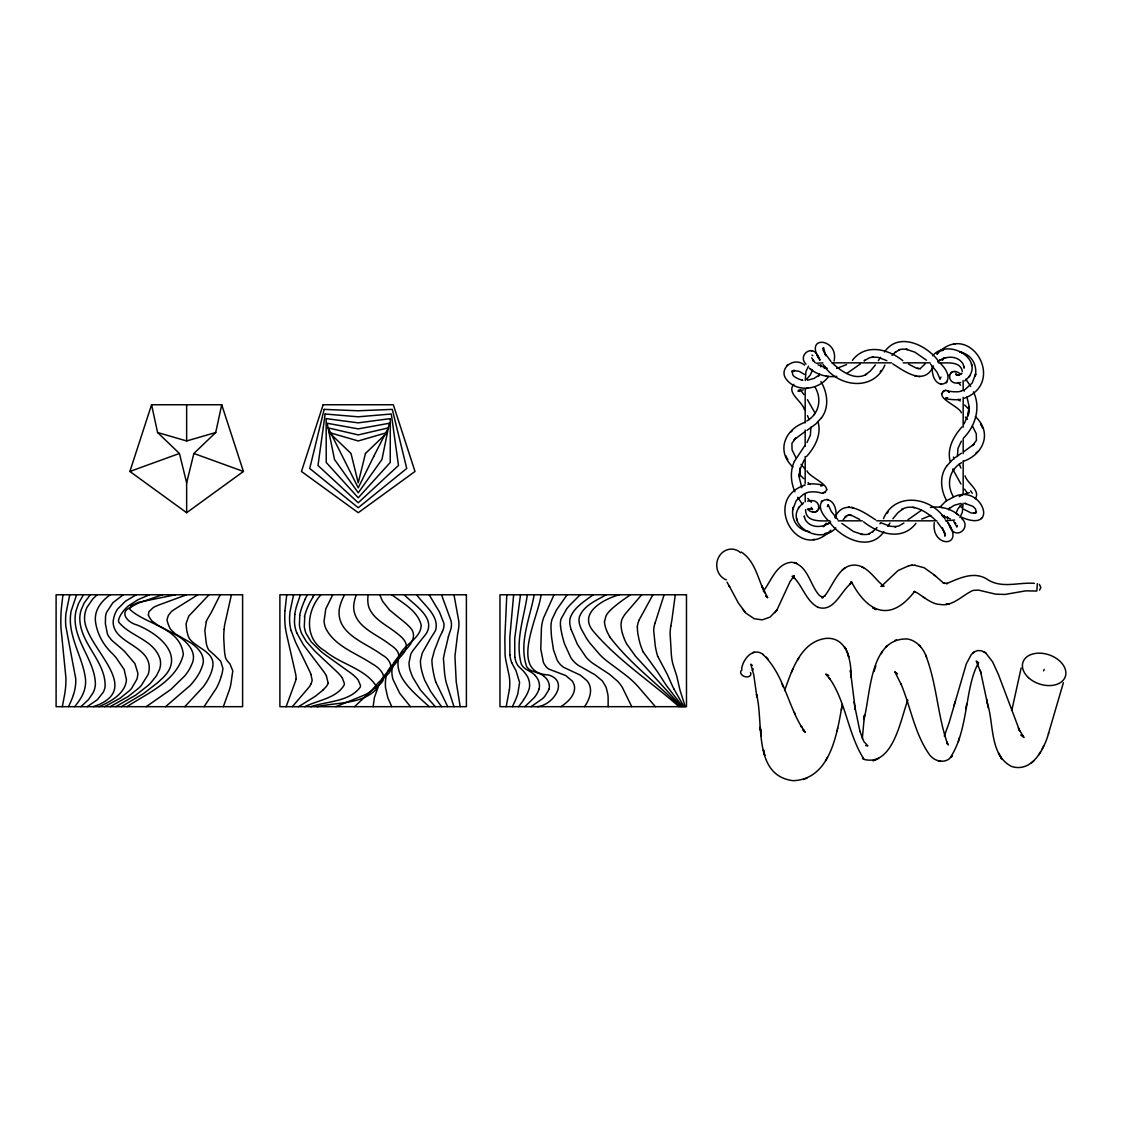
<?xml version="1.0" encoding="UTF-8"?>
<svg xmlns="http://www.w3.org/2000/svg" width="1122" height="1122" viewBox="0 0 1122 1122"><rect width="100%" height="100%" fill="white"/><g stroke="black" fill="none" stroke-linecap="round" stroke-linejoin="round"><path stroke-width="1.5" d="M834.067 361.003C839.2 338.241 803.086 334.384 819.733 359.938M934.275 522.67C930.965 548.448 966.673 547.887 947.052 521.506M637.38 626.932L637.38 627.394A45.301 45.301 0 0 0 637.969 634.309L639.091 639.778A64.585 64.585 0 0 0 643.271 652.163M604.646 621.181L605.936 616.104A18.148 18.148 0 0 1 607.815 613.089L608.98 611.686A41.36 41.36 0 0 1 612.528 608.236L613.804 607.128A144.64 144.64 0 0 1 623.439 599.653L630.522 594.772M608.152 706.678L608.124 697.351A58.372 58.372 0 0 0 607.787 694.055L606.118 687.253L602.78 681.573A24.375 24.375 0 0 0 601.841 680.465L594.926 674.729L578.167 665.276A28.162 28.162 0 0 1 572.136 659.498A35.062 35.062 0 0 1 570.789 657.618L564.492 643.79A108.722 108.722 0 0 1 561.154 630.424L560.986 629.47A52.664 52.664 0 0 1 560.565 626.651M805.231 380.484L805.975 371.396L808.471 366.137M963.111 503.189L962.367 512.277L959.871 517.537M373.149 706.678L374.369 697.604L378.703 685.542A54.712 54.712 0 0 1 381.101 680.717C385.688 669.035 410.975 658.726 391.438 645.627A85.917 85.917 0 0 0 389.068 643.874C375.898 633.692 354.496 626.763 353.654 607.367A30.224 30.224 0 0 1 354.342 601.476A42.341 42.341 0 0 1 356.375 594.772M820.855 366.908L820.827 364.65M947.487 516.765L947.501 519.023M964.064 368.311L963.896 366.515M506.807 594.772L504.844 637.913L505.068 654.519A51.472 51.472 0 0 0 505.84 660.269L509.248 676.314A47.811 47.811 0 0 1 509.388 689.735M932.228 366.487C931.218 395.575 961.68 384.145 940.418 363.43M807.349 509.22C820.463 520.384 824.263 496.695 807.616 501.155M960.993 374.453C947.781 363.248 944.247 387.09 960.727 382.518M284.96 610.634L286.741 594.772M961.316 412.798C959.843 406.304 931.737 396.823 945.706 390.33C951.161 392.209 959.815 392.153 961.063 391.031M862.299 738.669L864.487 715.121L863.954 719.567M1037.373 583.608L1036.826 591.014L1025.62 590.873L1004.919 594.45L995.635 594.155L978.594 590.116L973.083 590.41C962.059 595.207 952.957 606.876 939.633 604.393C930.306 604.365 918.091 591.953 914.43 591.701L915.229 591.659C912.901 591.364 915.959 590.873 913.771 592.248L914.276 591.841C890.672 622.331 868.133 612.752 852.047 582.949L850.869 582.262L852.285 582.669L851.528 582.528M807.279 492.642C808.289 491.801 816.76 491.17 821.921 493.259C837.741 488.098 808.457 476.948 807.027 470.875M224.12 629.288L224.456 626.216A30.799 30.799 0 0 1 225.073 622.934L231.413 594.772M513.652 594.772L509.809 637.366L509.865 654.897M864.038 718.907C870.714 694.252 869.62 637.478 907.572 638.993C916.029 640.48 922.466 647.352 925.636 655.038C936.632 683.242 937.445 714.251 947.15 742.848L946.8 741.951L948.441 744.882L946.702 743.241M835.988 518.364C838.751 488.94 806.115 498.014 827.924 520.243M294.805 614.463L294.455 621.939A34.544 34.544 0 0 0 296.713 632.78M941.568 394.187L941.653 393.443M826.774 489.515L826.69 490.244M675.29 594.772L671.938 619.625A49.452 49.452 0 0 1 671.685 621.237L670.816 625.964M752.315 665.43L750.814 664.196L753.774 674.897L756.873 697.028L756.551 694.434C763.858 722.372 752.497 775.597 793.128 780.688C830.518 779.243 837.054 733.451 842.257 704.462M509.36 689.735L506.19 706.678M62.944 594.772L61.373 608.348A149.549 149.549 0 0 0 60.995 628.236L65.918 677.814A88.834 88.834 0 0 1 64.753 693.901L62.313 706.678M299.77 615.599L299.42 624.884A29.719 29.719 0 0 0 301.762 633.776L306.306 641.447L314.37 650.55A162.367 162.367 0 0 0 316.951 653.102L337.624 672.443A46.801 46.801 0 0 1 341.972 677.478M520.496 594.772L514.732 638.46L514.802 657.296M799.86 469.655L799.229 476.962L800.365 467.776L799.86 469.655L804.264 459.796M968.482 414.018L969.113 406.725L967.977 415.897L968.482 414.018L964.079 423.878M841.36 710.03L841.851 707.042M304.735 616.735L304.3 626.595A26.956 26.956 0 0 0 306.011 633.327L311.103 641.812L320.934 651.377A150.124 150.124 0 0 0 325.128 654.673L351.579 673.621A54.866 54.866 0 0 1 356.221 677.73L356.628 678.193A27.671 27.671 0 0 1 358.1 679.904L360.499 685.472A5.4 5.4 0 0 1 360.204 687.211C349.293 701.895 326.951 701.194 310.99 706.678M799.902 469.487L799.369 477.832L801.795 487.775M968.44 414.186L968.973 405.841L966.926 396.908M1011.918 709.889L1021.132 668.011M328.087 683.003L326.418 675.921M978.65 662.765C964.513 686.748 968.931 731.039 949.591 758.57C943.504 763.619 934.233 760.954 929.759 755.036C914.654 734.054 910.854 707.421 900.994 683.929L901.303 684.715L894.809 671.727L897.432 673.887L896.324 673.172M527.326 594.772C524.184 617.507 514.802 641.518 521.351 664.266A11.725 11.725 0 0 0 523.497 667.183A18.751 18.751 0 0 0 526.793 669.666L528.827 670.858A29.046 29.046 0 0 1 534.942 675.121M965.747 708.683L966.673 704.223M243.418 471.464L193.882 453.47L215.719 432.517L221.735 404.747L151.568 404.747L129.886 471.464L186.645 512.712L243.418 471.464L221.735 404.747M448.379 636.819L446.107 646.426A109.676 109.676 0 0 1 445.168 649.89L443.414 658.376L444.593 673.284A118.441 118.441 0 0 0 446.037 682.022L453.975 706.678M186.645 512.712L186.645 482.867L193.783 453.835M907.852 700.03C900.728 718.403 893.336 766.578 864.192 759.454C848.148 735.289 845.918 701.152 829.326 678.151L829.761 678.796L825.75 674.084L828.821 675.472M534.17 594.772C530.019 618.054 518.49 643.355 526.709 666.706A10.841 10.841 0 0 0 529.388 669.469A14.951 14.951 0 0 0 531.814 670.872L539.43 673.579A19.004 19.004 0 0 1 543.946 676.159M836.83 731.404L837.096 730.394M837.475 728.893L837.699 728.024M206.322 621.784L204.835 630.62L206.196 642.696A20.869 20.869 0 0 0 208.58 649.736L212.759 653.649A53.576 53.576 0 0 0 213.839 654.477L220.754 661.265L222.941 668.572A54.824 54.824 0 0 1 221.343 676.243M944.303 736.13L949.156 722.61L966.323 663.803L971.245 654.631L974.625 651.672L977.809 650.536L981.61 650.802L985.705 652.906L992.647 661.924L998.468 674.645L1019.646 730.773L1018.285 727.883M953.981 705.836L955.145 701.474M958.356 741.614L959.436 737.617M293.585 594.772L290.023 611.63A63.337 63.337 0 0 0 289.742 614.491A48.527 48.527 0 0 0 291.019 630.564M818.85 509.178L819.172 508.042M949.493 374.496L949.17 375.646M541 594.772C539.191 615.515 507.986 672.807 548.462 674.967C569.696 681.278 552.753 705.528 537.27 706.678M1063.376 682.723L1048.355 734.026M69.774 594.772L65.875 613.748A73.295 73.295 0 0 0 65.791 626.062L75.735 678.656A44.754 44.754 0 0 1 73.421 694.841M664.098 594.772L655.795 620.859A51.374 51.374 0 0 0 655.01 623.075M819.565 373.921L818.695 376.094M948.777 509.753L949.535 507.803M1043.642 670.858L1044.147 669.371M784.544 690.647C791.978 670.143 800.856 641.532 826.058 638.376C847.152 636.889 851.317 661.167 851.107 677.141L850.392 670.493L855.287 709.721L854.108 701.951M874.01 671.475L875.833 666.005M286.124 706.678L295.591 680.942A18.513 18.513 0 0 0 295.942 679.006M812.44 370.274L810.308 375.029L806.55 379.278M955.902 513.399L958.034 508.645L961.792 504.395M1048.691 733.073C1044.147 749.159 1032.002 772.946 1011.511 766.452C989.478 755.008 994.008 723.985 987.458 703.62M741.684 668.698C742.988 659.021 753.171 646.609 763.241 654.603M223.334 706.678L229.435 689.707A75.735 75.735 0 0 0 230.809 684.504L232.787 670.858L229.926 663.859A26.199 26.199 0 0 0 229.154 662.99L227.906 661.587A19.775 19.775 0 0 1 226.406 659.568L225.62 657.871A39.494 39.494 0 0 1 224.456 650.578L223.755 638.558A68.638 68.638 0 0 1 224.162 629.302M300.416 594.772L296.503 606.301A64.178 64.178 0 0 0 294.777 614.449M824.249 368.325L825.035 366.403M943.307 517.27L944.093 515.349M794.446 461.282C789.86 470.889 790.758 482.25 794.923 491.829M791.403 672.387L793.114 668.572M305.086 599.274L307.26 594.772M68.54 706.678L70.784 701.713A85.679 85.679 0 0 0 73.449 694.855M76.619 594.772L71.079 611.238A49.929 49.929 0 0 0 70.448 623.481C72.046 642.99 83.309 660.157 85.553 679.497A30.841 30.841 0 0 1 82.116 695.794A52.692 52.692 0 0 1 78.582 701.545L74.753 706.678M753.199 668.782L752.287 670.704M512.403 706.678L514.788 701.573A82.719 82.719 0 0 0 517.761 694.055L519.612 682.499L516.12 671.054A52.902 52.902 0 0 0 514.409 667.744L513.049 665.276A43.113 43.113 0 0 1 511.744 662.569M794.404 461.352L804.853 445.588M1041.889 749.51L1043.67 745.864M220.221 594.772L211.609 611.855A44.207 44.207 0 0 1 210.641 613.58L208.131 617.801A20.434 20.434 0 0 0 206.238 621.756M442.433 631.49L440.273 635.809A34.319 34.319 0 0 0 439.361 637.787L435.953 646.623A112.523 112.523 0 0 1 434.551 649.961L431.914 659.806A56.156 56.156 0 0 0 432.461 666.931L432.868 669.511A92.523 92.523 0 0 0 435.813 682.246M823.576 348.143L822.847 348.928L823.45 347.568L825.82 355.772L825.189 353.57L830.967 361.48M554.058 594.772L543.623 617.759A44.445 44.445 0 0 0 541.744 625.347A52.692 52.692 0 0 0 541.435 627.927L540.762 649.063L543.357 662.176A20.28 20.28 0 0 0 544.31 664.154L545.895 666.454A14.067 14.067 0 0 0 548.714 669.049L565.754 675.556L572.178 680.956A13.745 13.745 0 0 1 572.949 682.148L574.085 684.771A11.613 11.613 0 0 1 574.534 689.273C573.524 697.028 567.017 702.554 560.902 706.678M344.552 594.772L342.561 598.825A51.836 51.836 0 0 0 340.878 603.061L339.826 606.637A33.408 33.408 0 0 0 339.125 610.354C337.301 633.86 364.173 642.219 379.853 653.369A99.255 99.255 0 0 1 382.742 655.36C389.951 658.852 394.621 669.231 387.118 674.855A41.682 41.682 0 0 1 385.533 676.286L378.521 682.428L371.929 690.156A84.823 84.823 0 0 1 368.956 693.087L354.51 706.678M944.934 535.222L943.868 531.337L945.313 533.609M652.906 594.772L640.942 616.665A41.991 41.991 0 0 0 639.274 619.737M803.576 502.768C779.902 521.982 819.312 547.115 835.764 527.915M964.766 380.905C988.44 361.691 949.03 336.558 932.578 355.758M825.483 760.926L827.461 757.378M806.956 442.545L810.379 435.21L810.94 427.131M961.386 441.142L957.964 448.463L957.403 456.542M797.574 660.059L798.822 657.927M312.912 596.764L314.09 594.772M881.233 653.705L882.523 651.587M826.129 523.147L824.46 525.573M942.214 360.527L944.303 357.638M332.743 594.772L325.787 608.909L324.048 621.167A23.464 23.464 0 0 0 325.871 628.629C335.24 646.553 355.955 652.962 371.859 663.649C378.591 667.057 388.647 676.159 380.835 683.368A29.677 29.677 0 0 1 378.549 685.332L370.176 691.811A78.007 78.007 0 0 1 365.141 694.77L335.857 706.678M1038.481 755.274L1040.557 751.964M798.906 389.965L798.121 390.961M799.159 506.849L798.429 507.986M969.184 376.824L969.913 375.688M320.934 594.772C306.348 610.817 303.725 638.825 324.735 650.76C340.625 664.378 365.155 668.305 376.529 686.51L376.263 689.315C361.607 704.574 336.516 702.218 317.203 706.678M806.802 421.016C819.326 413.794 822.244 398.745 814.768 386.683M961.54 462.657C949.016 469.88 946.098 484.928 953.574 496.99C982.101 482.783 1000.235 534.086 961.414 517.186M584.52 706.678C589.457 699.735 593.37 689.595 587.872 681.867A17.601 17.601 0 0 0 587.002 680.703L580.34 675.135L563.875 667.436A19.383 19.383 0 0 1 559.373 663.383L558.223 661.826A25.666 25.666 0 0 1 557.073 659.904L553.455 649.736L551.533 636.917A156.449 156.449 0 0 1 551.126 631.209L550.986 627.507A31.444 31.444 0 0 1 551.126 623.874A24.754 24.754 0 0 1 552.094 619.162L556.442 610.045L567.115 594.772M821.388 417.959C829.551 407.342 827.489 392.377 820.883 381.522M946.954 465.714C939.142 475.868 940.685 490.132 946.673 500.763M83.449 594.772L78.61 603.285L76.072 610.691A37.517 37.517 0 0 0 75.062 618.727C74.936 642.429 94.963 660.774 95.412 684.238A23.085 23.085 0 0 1 93.21 692.653L88.526 699.553L80.966 706.678M763.339 591.224C771.263 580.901 776.564 563.272 791.711 562.276C807.854 564.52 809.93 585.291 819.495 595.544L823.155 597.591L821.767 597.76L824.979 595.628L824.46 596.203C833.912 584.843 840.112 560.523 859.41 565.853C870.069 569.205 876.408 581.224 884.094 586.259L880.966 586.357M878.344 360.653L880.56 357.357M889.998 523.02L887.768 526.316M884.879 365.057C873.421 392.139 837.264 387.118 823.085 364.468M883.463 518.63C894.921 491.534 931.078 496.555 945.257 519.22M523.665 699.96L518.63 706.678M879.9 523.82L880.616 522.824M204.064 706.678L216.28 688.375A62.972 62.972 0 0 0 221.3 676.229M729.693 586.89L728.893 585.418L738.444 603.145L745.892 613.103L754.222 618.713L762.259 619.863L770.085 617.1L776.985 609.863L790.07 581.617L793.997 575.993L792.02 576.371M875.441 364.902L870.363 371.031L865.455 374.79L866.689 374.075C855.974 380.947 842.159 372.308 832.889 363.486M892.902 518.771L897.979 512.642L902.887 508.883L901.653 509.598C912.27 502.726 926.884 511.688 935.453 520.187M776.017 611.195L776.985 609.863L774.965 612.654M806.438 456.654C814.853 447.271 821.879 434.452 817.938 421.549M880.223 371.663L881.121 370.456M887.222 513.217L888.119 512.011M961.905 427.033C953.49 436.402 946.463 449.221 950.404 462.124M963.489 438.085C975.453 426.15 981.049 407.482 973.419 391.844M828.597 376.361C819.831 389.446 798.247 392.896 787.406 380.582C776.662 369.503 793.843 355.702 804.586 365.169M939.745 507.326L945.86 501.113L953.56 497.046M925.341 363.654L920.124 368.731M843.001 520.019L846.212 516.05L845.02 517.368L848.667 514.858M830.813 530.201C798.555 564.296 761.431 499.991 804.222 485.349M944.766 535.545L945.411 534.703M937.529 353.472L936.954 354.215C968.973 319.013 1007.346 382.027 964.457 398.212M933.504 366.01C924.444 386.291 904.907 371.663 892.733 363.837M834.838 517.663C843.898 497.383 863.435 512.011 875.609 519.837M822.005 500.805L821.304 501.702M946.337 382.868L947.038 381.971M815.035 413.331L813.843 414.845M953.307 470.342L954.499 468.828M821.556 417.735L815.736 424.046L806.928 430.441M946.772 465.939L952.606 459.627M817.784 607.24C834.53 612.977 840.939 589.976 852.173 582.584L851.219 583.005L852.271 582.57M422.559 638.278L423.779 636.777A77.208 77.208 0 0 0 426.444 633.271C435.813 617.366 413.583 604.618 404.243 594.772M884.487 351.999C898.596 331.271 926.842 345.127 938.497 361.158M883.856 531.674C869.746 552.403 841.5 538.546 829.845 522.515M957.361 525.531L956.786 526.681L953.77 521.492M292.337 706.678L309.377 686.776A31.009 31.009 0 0 0 310.934 683.999M422.026 638.909L412.952 650.55A25.119 25.119 0 0 0 410.75 654.252L408.983 662.906A29.985 29.985 0 0 0 409.979 669.848L410.512 671.419A51.766 51.766 0 0 0 412.868 677.492L420.498 690.044L435.322 706.678M627.591 611.153L641.714 594.772M627.03 611.827L626.413 612.556A44.515 44.515 0 0 0 624.463 615.024L623.552 616.413A18.12 18.12 0 0 0 621.504 620.859L621.013 624.295A35.006 35.006 0 0 0 622.444 633.439M824.684 525.278L823.338 526.751M877.039 527.508L872.495 531.87L873.281 531.253M90.293 594.772L84.234 602.893L81.064 610.158A30.098 30.098 0 0 0 79.802 618.18C79.802 643.607 105.636 660.9 105.131 686.257A19.06 19.06 0 0 1 103.42 691.979L97.362 699.707L87.179 706.678M209.029 594.772L191.455 613.299A26.451 26.451 0 0 0 188.65 616.413L186.028 623.818L186.701 630.115A71.584 71.584 0 0 0 187.991 635.276A13.801 13.801 0 0 0 189.604 638.881C196.841 648.488 215.69 652.008 212.675 667.225A38.232 38.232 0 0 1 210.684 673.943A57.881 57.881 0 0 1 205.214 684.069A61.401 61.401 0 0 1 203.11 687.029L184.793 706.678M892.032 355.323L895.847 351.803L895.047 352.42M887.432 645.501L885.889 647.099M1039.547 590.13L1040.823 587.577L1039.393 584.38M975.27 498.771C980.923 490.384 967.108 483.344 965.046 475.826M323.346 689.834L315.296 696.285L298.55 706.678M97.137 594.772L92.761 598.966L87.011 607.339A25.329 25.329 0 0 0 84.571 619.793C86.66 648.853 145.537 689.118 93.406 706.678M961.989 373.177L958.595 374.958L960.123 374.51M580.172 594.772L569.681 605.305A91.808 91.808 0 0 0 566.722 608.811L561.07 618.867A18.176 18.176 0 0 0 560.425 622.836A23.408 23.408 0 0 0 560.579 626.651M786.522 365.842L787.532 364.902M792.665 370.835L794.6 370.386L791.992 371.817L792.483 370.681L792.581 374.215C792.945 377.89 805.386 381.326 802.272 380.12M791.978 371.522L792.805 370.821M980.81 518.771L981.806 517.831M941.021 377.076L939.998 378.899L940.32 377.834L939.998 378.899L937.052 372.181L930.587 364.201M827.321 506.597L828.345 504.774L828.022 505.84L828.26 504.858L831.29 511.492L837.755 519.472M804.755 422.433C784.657 429.488 775.891 451.296 792.959 467.047M963.588 461.254C983.671 454.186 992.451 432.377 975.383 416.627M1031.328 763.002L1033.867 760.814M860.42 363.907L846.829 373.43M907.922 519.767L921.513 510.244M852.411 360.344C865.455 343.08 888.301 348.956 902.831 360.667M790.589 432.166L792.342 430.694M976 452.979L977.753 451.507M915.931 523.329C902.186 541.547 878.498 533.735 863.547 521.8M819.425 374.846L814.123 378.409L807.363 380.26M948.903 508.827L954.219 505.279L960.979 503.413M842.257 570.032L844.866 567.9M524.844 706.678L534.044 697.814A24.544 24.544 0 0 0 539.079 688.838M950.643 372.897L952.971 371.705M817.7 510.776L815.371 511.969M851.009 583.3L849.592 584.422L850.21 583.931M110.18 594.772C103.182 599.835 96.716 606.876 95.538 615.768A24.516 24.516 0 0 0 95.454 621.279C97.025 634.07 103.771 645.767 113.21 654.407A151.063 151.063 0 0 1 116.183 657.801L124.135 669.469L126.435 679.581A18.85 18.85 0 0 1 125.243 685.318A21.206 21.206 0 0 1 124.037 687.954C118.722 697.337 108.497 702.47 99.002 706.678M165.509 706.678L189.955 685.682A69.62 69.62 0 0 0 193.335 681.783L194.415 680.395A55.497 55.497 0 0 0 200.039 671.643L200.235 671.166A29.873 29.873 0 0 0 201.932 666.931C206.981 656.37 197.402 646.567 188.805 641.672A118.175 118.175 0 0 0 186.49 640.311L175.186 633.79L170.825 629.554A10.252 10.252 0 0 1 169.787 627.857A39.074 39.074 0 0 1 167.22 620.957A5.428 5.428 0 0 1 167.052 619.4L168.384 615.389L171.4 611.56A31.079 31.079 0 0 1 173.658 609.933A63.169 63.169 0 0 1 174.836 609.162L197.837 594.772M881.387 586.273L898.091 570.523L908.988 565.67M942.817 391.438L943.532 390.905M824.866 492.726L825.526 492.235M954.752 457.874L961.414 453.232M963.882 509.276L971.021 512.95L975.116 513.133L976.364 512.151L975.411 508.841L972.928 506.345L965.074 503.427M864.445 360.625L869.424 357.764L873.505 356.908L872.271 357.006L878.344 357.427L886.885 360.681M864.136 360.849L865.399 359.938M937.655 361.733L940.208 359.924L938.623 361.046M830.673 521.94L828.134 523.75L829.719 522.642M903.883 523.048L898.918 525.923L894.837 526.765L896.071 526.667L889.998 526.246L881.457 522.992M974.625 651.672L973.083 652.738M895.524 352.056L899.648 349.812L898.792 350.162M872.818 531.618L868.694 533.862L869.55 533.525M593.229 594.772C584.702 601.168 574.183 607.142 570.313 617.661A15.007 15.007 0 0 0 569.724 621.798A19.565 19.565 0 0 0 570.172 625.796A41.795 41.795 0 0 0 571.196 629.638M793.885 384.341C785.975 392.882 802.679 401.508 804.418 409.74M123.238 594.772L112.887 602.71L106.52 612.458A21.416 21.416 0 0 0 105.552 616.287L105.37 623.65L107.389 633.79A12.594 12.594 0 0 0 108.708 636.412L111.611 640.115A43.351 43.351 0 0 0 113.196 641.546L120.587 647.829A177.907 177.907 0 0 1 124.416 651.265L134.906 663.565L137.824 673.102A19.565 19.565 0 0 1 136.828 679.371L131.597 688.361A39.508 39.508 0 0 1 129.563 690.591L120.306 698.08L104.584 706.678M146.239 706.678L170.825 689.483L184.821 675.823A52.369 52.369 0 0 0 189.366 669.329L189.913 668.333A27.096 27.096 0 0 0 191.497 664.869C198.384 652.022 185.901 640.199 175.355 634.575A133.378 133.378 0 0 0 172.465 632.962L158.342 625.627L152.354 621.279A9.369 9.369 0 0 1 151.582 620.438A21.823 21.823 0 0 1 148.328 615.108M804.74 431.83L794.11 439.67L795.835 438.015L791.936 443.26L792.048 449.838L795.933 457.72M963.602 451.843L974.233 444.003L972.508 445.658L976.406 440.413L976.294 433.835L972.409 425.953M820.785 485.966C828.204 485.307 811.543 482.769 807.84 484.409M126.968 706.678C147.852 692.975 176.561 681.096 183.335 654.561C180.474 626.96 146.225 625.08 129.591 609.106L131.036 605.74L138.343 602.332L175.467 594.772M975.537 512.852L973.686 513.273L975.074 513.049M965.369 389.222L972.143 383.065L975.677 373.808L975.228 376.333C977.571 365.281 971.961 355.225 961.442 352.392L962.886 352.813L961.442 352.392M959.226 496.625L962.466 494.872M846.591 364.594L836.633 368.423M921.751 519.079L930.797 515.419M939.927 360.176C948.258 355.253 958.609 356.389 963.041 364.005L964.036 367.118M828.415 523.511C820.883 528.238 809.775 527.536 805.301 519.668L804.292 516.555M531.057 706.678L542.557 698.655A31.949 31.949 0 0 0 544.773 696.341L548.251 690.801A14.306 14.306 0 0 0 548.812 689.048M876.212 759.734L878.68 758.388M121.372 706.678L143.658 693.48L157.403 682.891A82.13 82.13 0 0 0 160.6 679.862C187.234 657.394 159.955 633.944 136.505 624.8C127.712 622.612 118.441 612.065 130.909 607.184A66.577 66.577 0 0 1 137.754 603.341M803.885 493.975L796.199 500.608L792.665 509.865L793.114 507.34C790.884 517.635 795.694 527.088 804.825 530.622M807.742 387.861L805.877 388.801M115.776 706.678L135.874 695.009L148.118 685.458A66.226 66.226 0 0 0 150.937 682.695L156.449 675.767L159.492 669.582A21.599 21.599 0 0 0 160.306 666.37A16.9 16.9 0 0 0 159.913 658.53C153.476 639.47 130.348 636.497 118.862 622.233A4.446 4.446 0 0 1 118.581 619.821L119.549 617.17A28.877 28.877 0 0 1 121.597 613.524L122.382 612.388A39.2 39.2 0 0 1 125.902 608.222A33.211 33.211 0 0 1 128.497 605.838L137.908 599.751L149.352 594.772M606.287 594.772C596.497 600.354 584.071 605.249 579.569 616.455A13.001 13.001 0 0 0 579.022 619.639L579.022 620.761A17.489 17.489 0 0 0 579.765 624.94A32.075 32.075 0 0 0 581.224 628.839L586.231 637.857A114.809 114.809 0 0 0 589.639 642.78L599.961 654.841A87.684 87.684 0 0 0 606.778 660.928L625.347 674.855A115.692 115.692 0 0 1 631.504 679.974L632.612 681.012A93.883 93.883 0 0 1 638.32 686.86L655.388 706.678M136.295 594.772L125.398 601.238L117.515 609.148A22.791 22.791 0 0 0 115.72 612.247A29.34 29.34 0 0 0 113.855 617.591A35.315 35.315 0 0 0 113.182 621.195C112.312 644.154 152.592 645.038 149.016 670.774A20.533 20.533 0 0 1 148.104 674.588L141.26 685.528A52.005 52.005 0 0 1 138.847 688.024L128.09 696.538L110.18 706.678M137.754 603.341L162.41 594.772M964.457 389.699L961.666 390.849M947.627 397.651C939.31 398.829 958.791 400.61 960.502 399.264M807.938 509.36L809.747 508.715L808.219 509.178M804.811 493.554L806.676 492.824M619.344 594.772C604.267 598.839 577.746 612.766 593.229 631.139C617.899 660.353 650.55 681.447 679.02 706.678M896.45 639.863L894.641 640.578M304.763 706.678C317.666 700.296 336.165 698.459 344.145 685.107A5.624 5.624 0 0 0 344.384 683.508L342.462 678.291A32.482 32.482 0 0 0 341.93 677.506M129.886 471.464L179.422 453.47L157.585 432.517L151.568 404.747M803.282 779.524L806.928 778.219M186.645 594.772L158.44 605.123A74.515 74.515 0 0 0 156.814 605.824L155.663 606.343A34.992 34.992 0 0 0 153.307 607.535L148.889 611.714L148.399 615.08M899.227 349.98C900.896 348.03 911.513 350.246 905.973 349.194L914.935 352.182L926.449 360.218M869.115 533.693C867.446 535.643 856.829 533.427 862.369 534.479L853.407 531.491L841.879 523.455M803.254 389.853L798.261 391.143M965.088 493.82L969.324 492.712M803.885 485.461L805.091 485.083M872.93 760.814L875.286 760.113M941.428 350.779L943.476 350.176M826.9 532.894L824.866 533.497M943.883 358.255L945.79 357.694M157.585 432.517L186.645 440.96L215.719 432.517M754.208 652.233L752.624 652.639M799.916 390.779L799.018 390.975M848.218 514.942L852.327 515.727L859.803 519.542M959.226 374.776L956.715 375.029M809.116 508.911L811.795 508.897L811.318 507.382M954.612 520.033L945.523 520.776M930.376 507.481C939.984 505.924 950.32 508.406 957.893 514.605M911.33 565.334L912.495 565.25M908.764 565.698L911.569 565.292M920.292 368.689L916.015 367.946L908.539 364.131M954.99 344.145L953.602 344.314M813.352 539.528L814.74 539.359M836.774 376.375C827.517 377.525 817.7 375.014 810.449 369.068M793.226 370.541L799.13 371.312L804.46 374.397M865.693 745.555L867.839 745.906L863.842 741.502L859.901 731.278M816.283 363.248L822.819 362.897M822.636 493.343L823.422 493.287M944.99 390.372L945.706 390.33M831.5 362.841L891.569 362.841M903.182 362.841L930.152 362.841M838.176 520.832L862.299 520.832M876.773 520.832L936.828 520.832M938.385 362.841C946.379 363.43 960.334 360.471 962.367 371.396M829.957 520.832C821.178 520.846 805.512 522.614 805.582 509.725M914.851 565.278L924.177 567.746L934.191 574.885M918.736 376.641L920.026 376.641M848.316 507.032L849.592 507.046M912.256 565.25L915.075 565.278M1034.414 583.37C1018.033 581.981 1000.936 589.288 986.154 578.615C972.928 571.21 958.931 578.489 946.519 583.65L947.347 583.496L943.35 582.907L934.023 574.745L935.636 576.231M809.705 531.702L805.456 530.86M964.668 503.371L966.07 503.554M954.626 371.62L955.748 371.761M812.594 511.913L813.716 512.053M817.195 354.58C811.178 344.706 797.574 355.688 805.961 364.131M827.223 368.311L818.022 364.818M825.834 376.052L827.026 376.249M942.508 507.621L941.316 507.425M959.703 352.098L961.834 352.504M938.301 760.786L940.755 761.235M912.775 507.284L914.654 507.621M977.907 662.05L976.238 661.082L981.161 673.256M811.122 350.667L811.865 350.807M941.835 515.517L950.32 518.855M917.305 368.423L918.525 368.717M916.758 376.375L914.725 375.856M851.584 507.298L853.618 507.817M941.442 384.355L940.348 384.047M826.9 499.318L827.994 499.627M1020.669 735.064L1024.106 737.505L1019.281 729.987M766.508 596.371L765.709 595.922L767.574 597.577L761.81 585.866L762.876 588.475M818.134 607.409C806.311 601.252 802.931 586.708 793.997 577.606L794.586 578.209L792.707 576.61M861.247 566.512L863.645 567.732M741.362 552.08C755.232 561.14 757.925 578.994 764.839 592.935L763.97 591.028M811.977 355.113L812.777 355.674M985.705 652.906L983.91 651.714M803.871 730.899L803.212 730.464L805.4 732.329L801.248 726.369L801.865 727.449C787.462 703.901 783.324 673.41 762.637 654.154M923.308 597.142L925.019 598.307M391.802 594.772C402.812 603.201 417.777 610.761 421.241 625.361C420.526 638.081 406.473 643.243 400.582 653.228C389.699 675.121 415.392 693.536 429.109 706.678M949.184 392.195L947.992 391.312L948.889 392.279M811.613 369.965L812.412 370.555M955.93 513.119L959.072 515.545M809.271 368.128L811.599 370.036M958.174 399.222L960.236 401.003M808.106 482.67L810.168 484.452M815.133 362.687L811.627 357.848M680.255 706.678C657.169 683.48 630.045 663.607 610.172 637.436M811.304 502.263L807.798 498.449M960.039 505.868L961.933 507.677M964.611 405L969.071 409.446M803.731 478.673L799.271 474.227M681.503 706.678L635.332 656.005L626.539 643.705A54.487 54.487 0 0 1 623.187 635.809L622.444 633.453M958.09 382.42L960.544 385.225M804.951 468.758L800.982 464.368M919.198 645.234L920.531 646.679M766.214 657.071L768.051 659.091M410.456 706.678L399.741 693.326L392.995 679.413A32.931 32.931 0 0 1 392.279 676.3L391.943 673.845A21.767 21.767 0 0 1 392.013 669.596L394.229 662.022L399.137 655.711A64.613 64.613 0 0 1 400.554 654.308C408.843 647.857 419.642 636.188 409.193 626.539A68.246 68.246 0 0 0 404.509 622.205L389.516 610.003L382.7 601.392A35.876 35.876 0 0 1 379.979 594.772M965.411 417.089L967.36 419.305M937.375 522.193L943.237 530.089L942.522 527.901M416.669 594.772C423.836 605.01 438.954 615.347 435.827 629.428A14.824 14.824 0 0 1 434.438 632.373L431.1 637.562A42.243 42.243 0 0 0 430.525 638.488L423.92 650.017A32.089 32.089 0 0 0 422.167 653.355L420.427 660.62A41.43 41.43 0 0 0 421.269 668.782L421.69 670.465A68.849 68.849 0 0 0 424.873 680.549L430.652 691.475L441.535 706.678M823.029 350.064L825.68 355.253M965.719 379.11L970.726 386.375M802.623 504.577L797.616 497.298M766.621 596.427L767.574 597.577M742.469 609.078L744.742 611.841M682.751 706.678L667.744 687.309A77.642 77.642 0 0 1 665.234 683.733L657.604 671.966A39.733 39.733 0 0 0 656.987 671.11L643.341 652.134M950.755 528.588C957.15 539.808 971.68 526.891 961.554 518.392M967.416 493.147L964.499 489.136M803.843 394.537L800.154 389.46M970.586 490.819L972.283 493.301M817.573 355.085L818.289 356.193M960.909 484.003L952.704 469.052M807.433 399.67L814.642 412.349M845.09 647.632L846.058 649.147L844.628 646.903M950.404 528.055L948.146 522.838M727.042 582.192L729.132 585.866M429.109 594.772L439.389 611.813L443.947 623.425A14.53 14.53 0 0 1 442.391 631.462M683.985 706.678L673.985 689.104M447.748 706.678L435.869 682.218M963.826 390.218L964.331 391.129M980.474 424.004L981.315 425.575M787.027 458.099L787.868 459.669M391.802 706.678L387.847 697.926L385.547 687.73A41.584 41.584 0 0 1 385.491 680.928A27.012 27.012 0 0 1 386.557 675.149C388.254 660.816 418.562 652.219 400.652 636.342A69.55 69.55 0 0 0 398.296 634.379L397.623 633.846A106.702 106.702 0 0 0 395.561 632.275C386.389 625.01 374.425 619.709 369.362 608.503A19.817 19.817 0 0 1 368.17 604.379A26.718 26.718 0 0 1 367.792 600.41A31.234 31.234 0 0 1 368.184 594.772M949.913 525.895L951.232 528.504M818.429 357.778L817.111 355.169M981.778 426.416L982.535 428.015M818.92 357.343L819.509 358.647M785.807 455.658L786.564 457.257M631.77 706.678L622.373 687.463A38.457 38.457 0 0 0 617.689 681.306L609.527 674.308L592.472 663.102A44.431 44.431 0 0 1 586.049 657.169L577.409 644.351L571.182 629.638M794.39 712.428L795.358 714.546M783.324 686.93L781.838 683.621M960.867 468.056L959.254 464.115M807.461 415.617L809.088 419.558M926.59 657.31L925.636 655.038L925.931 655.739M296.727 632.78L303.277 644.603L323.767 671.671A44.992 44.992 0 0 1 326.446 675.907M846.872 650.76L847.797 653.2M441.535 594.772L451.072 620.929A17.026 17.026 0 0 1 450.371 630.578L449.221 633.986A39.018 39.018 0 0 0 448.379 636.819M310.92 674.336L312.126 680.016A7.349 7.349 0 0 1 311.972 681.124A13.632 13.632 0 0 1 310.906 683.985M657.716 656.328L666.51 672.877A31.374 31.374 0 0 1 667.225 674.21L672.106 685.233A58.877 58.877 0 0 0 673.985 689.104M685.233 706.678L680.227 690.9A58.821 58.821 0 0 1 679.609 688.557L676.847 676.454A28.457 28.457 0 0 0 676.496 675.234L673.242 665.276A54.389 54.389 0 0 1 672.457 662.359L672.092 660.521A111.204 111.204 0 0 1 671.391 655.332L670.115 633.621A45.441 45.441 0 0 1 670.844 625.964M819.761 359.349L819.986 360.078M980.333 670.353L987.444 703.564M291.117 630.536L295.493 642.065L309.7 671.363A47.559 47.559 0 0 1 310.92 674.336M859.957 731.474L854.683 705.878M179.52 453.835L186.645 482.867M971.736 365.52L971.357 363.893M796.606 518.168L796.985 519.795M986.687 699.399L988.23 707.912M460.188 706.678L456.219 681.811L454.957 656.552A48.246 48.246 0 0 1 455.35 652.808L457.397 635.851A49.172 49.172 0 0 1 457.58 634.407L458.407 629.708A27.699 27.699 0 0 0 458.73 620.901L453.975 594.772M953.812 459.249L953.49 457.061M761.305 735.878L760.211 726.944L760.618 730.436M760.534 729.665L761.165 734.868M804.306 515.938L804.446 517.172M963.111 380.484L963.167 389.18M805.217 501.843L805.175 494.507M963.167 397.286L963.167 427.131M963.167 438.884L963.167 453.625M963.167 460.847L963.167 494.507M805.175 389.18L805.175 422.826M805.175 430.049L805.175 446.276M805.175 456.542L805.175 483.498M186.645 404.747L186.645 440.96M304.427 616.651A70.111 70.111 0 0 1 313.108 596.904M299.602 615.557A70.013 70.013 0 0 1 305.198 599.33M328.395 683.158A19.102 19.102 0 0 1 323.178 689.623M285.437 628.292A86.66 86.66 0 0 1 285.016 610.634M285.507 628.292A109.03 109.03 0 0 0 286.503 634.014L295.605 673.817A20.813 20.813 0 0 1 296.068 679.006M543.875 676.243A12.861 12.861 0 0 1 549.191 689.118M534.815 675.262A14.488 14.488 0 0 1 539.191 688.838M514.914 657.282A19.565 19.565 0 0 0 517.48 664.953A28.92 28.92 0 0 0 520.86 668.544L521.618 669.301A34.712 34.712 0 0 1 526.148 674.546A17.784 17.784 0 0 1 529.402 687.968A34.459 34.459 0 0 1 523.455 699.791M511.646 662.611A28.765 28.765 0 0 1 509.935 654.897M655.052 623.089A24.866 24.866 0 0 0 653.677 630.508L655.248 645.725A76.128 76.128 0 0 0 657.688 656.328M637.31 626.932A18.527 18.527 0 0 1 639.344 619.779M604.379 621.195A29.032 29.032 0 0 0 607.254 631.868L607.367 632.191A46.254 46.254 0 0 0 610.172 637.436M750.492 672.513A5.273 3.618 18.8 0 1 748.304 676.762A5.273 3.618 18.8 0 1 741.684 674.687A5.273 3.618 18.8 0 1 742.077 669.876M726.341 579.892A15.82 14.502 -85.8 0 1 718.669 557.199A15.82 14.502 -85.8 0 1 740.604 552.711M390.316 418.632L390.232 462.474L358.241 497.789L326.236 462.474L326.151 418.632L358.241 422.854L390.316 418.632M944.934 535.012L944.878 536.12L945.005 535.124M325.156 414.004L317.989 465.476L358.241 502.768L398.478 465.476L391.312 414.004L358.241 416.809L325.156 414.004M389.306 423.26L381.971 459.473L358.241 492.81L334.496 459.473L327.161 423.26L358.241 428.885L389.306 423.26M324.16 409.376L309.728 468.463L358.241 507.733L406.739 468.463L392.307 409.376L358.241 410.778L324.16 409.376M365.463 453.47L358.241 482.867L351.004 453.47L329.167 432.517L358.241 440.96L387.3 432.517L365.463 453.47M323.15 404.747L301.467 471.464L358.241 512.712L415 471.464L393.317 404.747L323.15 404.747M976.266 512.025L975.495 512.978L976.364 512.151M373.71 456.472L358.241 487.846L328.157 427.889L358.241 434.915L388.31 427.889L373.71 456.472M951.344 756.901L950.839 757.49L952.438 755.639L951.344 756.901M794.025 576.105L793.03 576.652L794.025 576.105M946.884 604.253L945.818 604.478L949.212 603.804L946.884 604.253M946.169 398.184L946.098 398.198M242.604 594.772L56.1 594.772L56.1 706.678L242.604 706.678L242.604 594.772M466.401 594.772L279.897 594.772L279.897 706.678L466.401 706.678L466.401 594.772M686.482 594.772L499.977 594.772L499.977 706.678L686.482 706.678L686.482 594.772M957.262 374.916L955.944 374.439L957.262 374.916M811.795 508.897L811.066 508.757L812.623 509.584L811.809 508.911M851.037 515.25L849.817 514.956L851.037 515.279M796.802 563.44L794.292 562.543L796.802 563.44M944.373 583.426L943.35 582.907L944.373 583.426M874.487 608.713L872.734 607.787L876.086 609.555L874.487 608.713M851.654 582.627L850.925 582.206L851.654 582.627M956.645 374.748L955.72 374.089L956.743 374.888M1023.376 736.649L1022.352 735.808L1023.278 736.607M863.07 758.57L862.425 758.023L863.617 759.033L863.07 758.57M955.621 523.581L954.85 522.572L955.607 523.595M813.492 361.102L812.721 360.092L813.492 361.102M804.151 730.969L803.226 729.693L804.151 730.969M1001.553 758.724L998.538 753.128L1001.553 758.724M944.373 532.445L942.971 529.584L944.373 532.445M764.727 755.358L763.872 751.768L764.727 755.358M848.695 656.903L848.092 654.21L848.695 656.903M764.32 753.689L763.507 750.057L764.32 753.689M956.87 526.667L956.771 525.938L956.786 526.681M1028.439 677.618A22.384 15.357 18.8 0 0 1065.03 677.351A22.384 15.357 18.8 0 0 1038.958 653.158A22.384 15.357 18.8 0 0 1028.439 677.618"/></g></svg>
